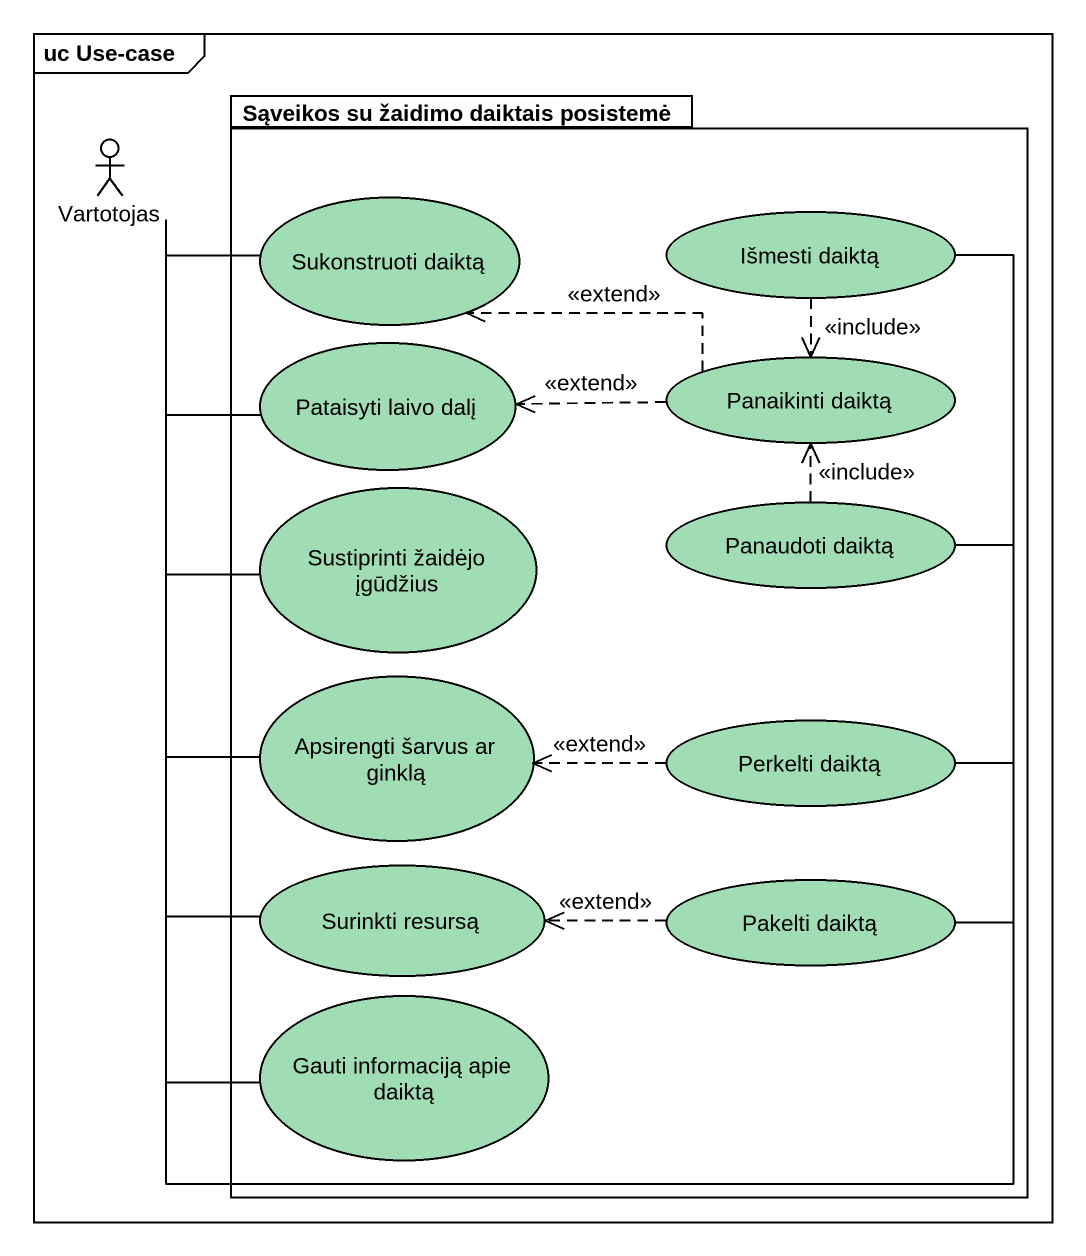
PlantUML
@startuml
mainframe uc Use-case
package "Sąveikos su žaidimo daiktais posistemė" as Sąveikos_su_žaidimo {
  usecase "Sukonstruoti daiktą" as Sukonstruoti_daiktą #A0DCB4
  usecase "Išmesti daiktą" as Išmesti_daiktą #A0DCB4
  usecase "Pataisyti laivo dalį" as Pataisyti_laivo_dalį #A0DCB4
  usecase "Panaikinti daiktą" as Panaikinti_daiktą #A0DCB4
  usecase "Sustiprinti žaidėjo įgūdžius" as Sustiprinti_žaidėjo_įgūdžius #A0DCB4
  usecase "Panaudoti daiktą" as Panaudoti_daiktą #A0DCB4
  usecase "Apsirengti šarvus ar ginklą" as Apsirengti_šarvus_ar_ginklą #A0DCB4
  usecase "Perkelti daiktą" as Perkelti_daiktą #A0DCB4
  usecase "Surinkti resursą" as Surinkti_resursą #A0DCB4
  usecase "Pakelti daiktą" as Pakelti_daiktą #A0DCB4
  usecase "Gauti informaciją apie daiktą" as Gauti_informaciją_apie #A0DCB4
}
actor Vartotojas
Vartotojas -right- Sukonstruoti_daiktą
Vartotojas -right- Išmesti_daiktą
Vartotojas -- Pataisyti_laivo_dalį
Vartotojas -- Sustiprinti_žaidėjo_įgūdžius
Vartotojas -right- Panaudoti_daiktą
Vartotojas -- Apsirengti_šarvus_ar_ginklą
Vartotojas -- Perkelti_daiktą
Vartotojas -- Surinkti_resursą
Vartotojas -- Pakelti_daiktą
Vartotojas -- Gauti_informaciją_apie
Išmesti_daiktą ..> Panaikinti_daiktą : <<include>>
Panaikinti_daiktą .left.> Sukonstruoti_daiktą : <<extend>>
Panaikinti_daiktą .left.> Pataisyti_laivo_dalį : <<extend>>
Panaudoti_daiktą .up.> Panaikinti_daiktą : <<include>>
Perkelti_daiktą .left.> Apsirengti_šarvus_ar_ginklą : <<extend>>
Pakelti_daiktą .left.> Surinkti_resursą : <<extend>>
@enduml
